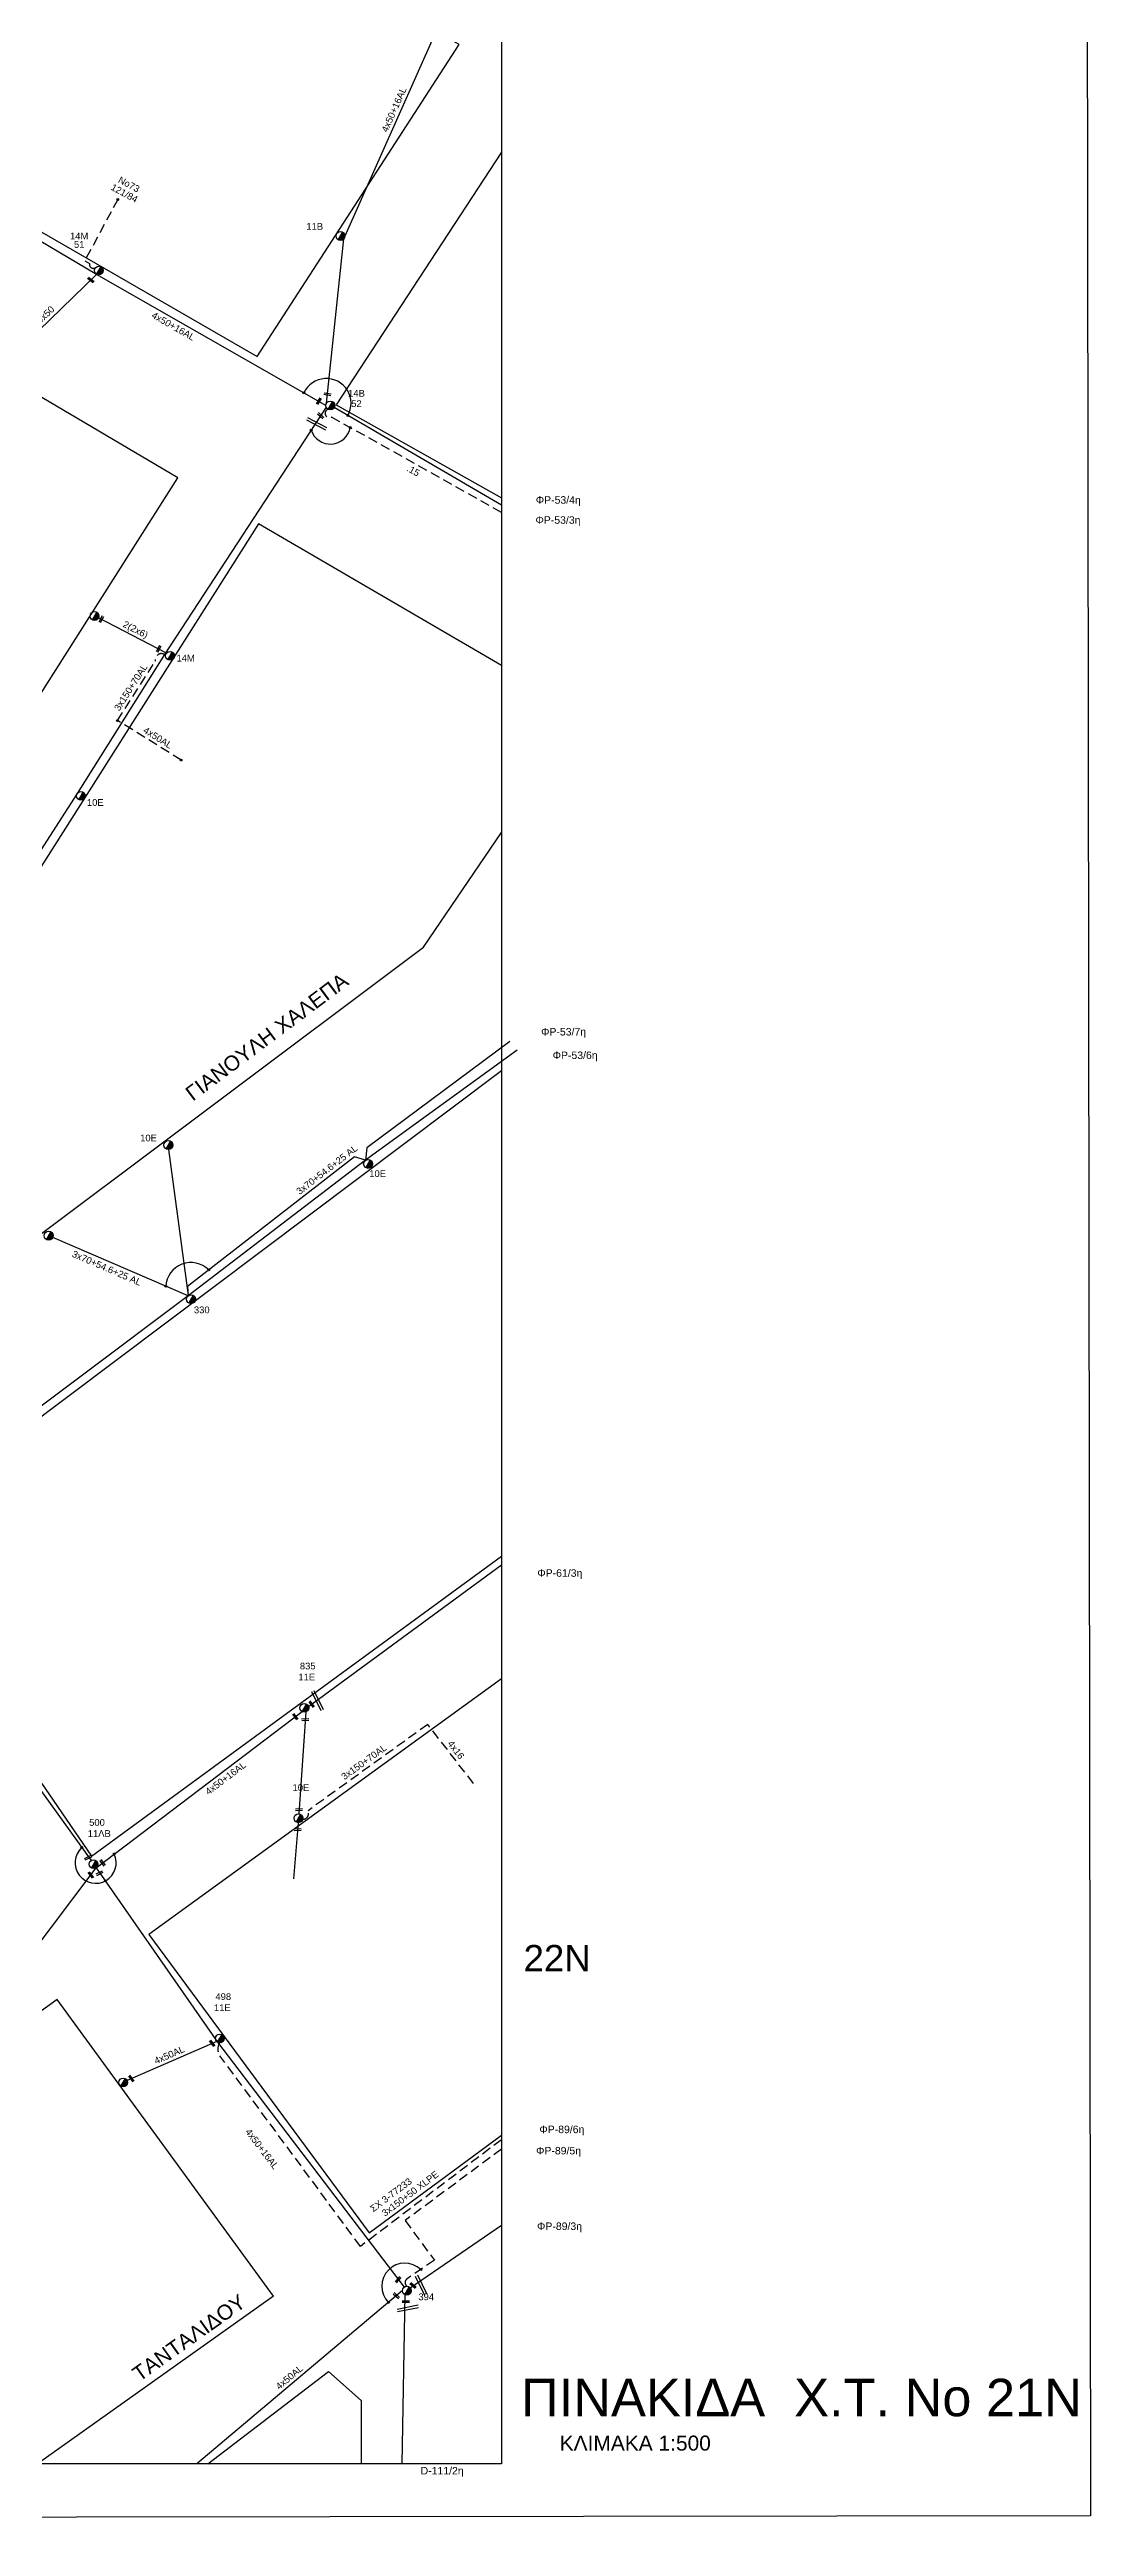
# Model space of a CAD drawing. Header units: millimetres. Extents: x 2910 to 3994, y 712 to 1224.
# Drawn here: x 3854.8 to 3993.8, y 712.8 to 1043.5 of the extents above; entities that cross this region are included whole.
import ezdxf
from ezdxf.enums import TextEntityAlignment as Align

# ---------------------------------------------------------------- set-up
doc = ezdxf.new("R2010")
doc.units = ezdxf.units.MM
doc.linetypes.add('DASHED', pattern=[19.05, 12.7, -6.35])
for name, color, linetype in [('.15', 7, 'Continuous'), ('2x6', 7, 'Continuous'), ('3x150+50 XLPE', 7, 'Continuous'), ('3x150+50CU', 7, 'Continuous'), ('3x150+70AL', 7, 'Continuous'), ('3x70+54.6+25 AL', 7, 'Continuous'), ('4x13CU', 7, 'Continuous'), ('4x16', 7, 'Continuous'), ('4x25CU', 7, 'Continuous'), ('4x50', 7, 'Continuous'), ('4x50+13', 7, 'Continuous'), ('4x50+16_5', 7, 'Continuous'), ('4x50+16AL', 7, 'Continuous'), ('4x50AL', 7, 'Continuous'), ('text διευθύνσεων', 7, 'Continuous'), ('TEXT ΚΑΛΩΔΙΩΝ', 7, 'Continuous'), ('Άγνωστα', 7, 'Continuous'), ('Επιγραφές - Σχήματα', 7, 'Continuous'), ('Μηχανική τομή', 7, 'Continuous'), ('Στύλος ΦΜ', 7, 'Continuous'), ('Στύλος ΦΜ @ 1', 7, 'Continuous'), ('Συνδέσεις', 7, 'Continuous'), ('Τομή', 7, 'Continuous'), ('ΥΠΟΒΑΘΡΟ ΔΕΗ', 7, 'Continuous'), ('Υπόβαθρο ΔΕΗ', 7, 'Continuous')]:
    doc.layers.add(name, color=color, linetype=linetype)
doc.styles.get("Standard").update_dxf_attribs({"font": 'arial.ttf'})
doc.linetypes.add('SYN_LINE', pattern='A,0.5,-0.0001,["/\\/\\/\\/",Standard,S=0.1,R=0,X=0,Y=-0.05],-0.25', length=0.7501)

# ---------------------------------------------------------------- blocks, each defined once
blk = doc.blocks.new('ΥΠΑΡΧΩΝ ΤΣΙΜΕΝΤΕΝΙΟΣ ΣΤΥΛΟΣ')
at = {"layer": 'Στύλος ΦΜ'}
blk.add_hatch(color=7, dxfattribs=at).paths.add_polyline_path([(-1.3, -2.3, 0.574793), (2.6, 0, 0.268822), (1.3, 2.3)])
at = {"layer": 'Στύλος ΦΜ', "color": 7}
blk.add_line((-1.3, -2.3), (1.3, 2.3), dxfattribs=at)
blk.add_circle((0, 0), 2.62, dxfattribs=at)
at = {"layer": 'Στύλος ΦΜ', "flags": 4}
for tag, p in [('ΤΥΠΟΣ', (-4.9, 3)), ('ΑΡΙΘΜΟΣ', (-4.7, 8.1))]:
    blk.add_attdef(tag, p, '', height=4, dxfattribs=at)
blk = doc.blocks.new('ΤΟΜΗ')
at = {"layer": 'Τομή', "ltscale": 40}
for p, q in [((-5.7, 0), (17.1, 0)), ((-5.7, -2.8), (17.1, -2.8))]:
    blk.add_line(p, q, dxfattribs=at)
blk = doc.blocks.new('ΜΗΧΑΝΙΚΗ ΤΟΜΗ')
at = {"layer": 'Μηχανική τομή', "ltscale": 40}
for p, q in [((-1.9, 0.8), (5.7, 0.8)), ((-1.9, -0.8), (5.7, -0.8))]:
    blk.add_line(p, q, dxfattribs=at)
blk = doc.blocks.new('_ΣΥΝΔΕΣΗ')
at = {"layer": 'Συνδέσεις', "linetype": 'SYN_LINE', "ltscale": 40}
blk.add_hatch(color=256, dxfattribs=at).paths.add_polyline_path([(0.5, 0, 1), (-0.5, 0, 1)])
at = {"layer": 'Συνδέσεις'}
blk.add_circle((0, 0), 0.5, dxfattribs=at)

msp = doc.modelspace()

# ---------------------------------------------------------------- linework, layer by layer
at = {"layer": '.15', "color": 1, "linetype": 'DASHED', "lineweight": -3, "ltscale": 0.1}
msp.add_lwpolyline([(3915.14, 981.72), (3892.44, 994.44, -1.124945), (3891.98, 995.49, -31.621333)], format="xyb", dxfattribs=at)
at = {"layer": '2x6', "color": 1, "linetype": 'SYN_LINE', "lineweight": -3, "ltscale": 10}
msp.add_lwpolyline([(3870.39, 962.93), (3861.31, 967.62)], dxfattribs=at)
at = {"layer": '3x150+50 XLPE', "color": 62, "linetype": 'DASHED', "lineweight": -3, "ltscale": 0.1}
msp.add_lwpolyline([(3915.14, 764.4), (3896.28, 750.16), (3877.52, 775.61, -0.325653), (3877.51, 777.35, -0.512129)], format="xyb", dxfattribs=at)
at = {"layer": '3x150+50 XLPE', "color": 6, "linetype": 'DASHED', "lineweight": -3, "ltscale": 0.1}
msp.add_lwpolyline([(3915.14, 763.15), (3902.25, 753.61), (3906.17, 748.3), (3902.52, 745.82, 0.519189), (3902.5, 744.83, 190.811449)], format="xyb", dxfattribs=at)
at = {"layer": '3x150+50CU', "color": 5, "linetype": 'DASHED', "lineweight": -3, "ltscale": 0.1}
msp.add_lwpolyline([(3863.89, 1023.52), (3859.46, 1015.3), (3860.1, 1014.96, 0.644592), (3860.88, 1014.37, -90.7542)], format="xyb", dxfattribs=at)
at = {"layer": '3x150+70AL', "color": 1, "linetype": 'DASHED', "lineweight": -3, "ltscale": 0.1}
msp.add_lwpolyline([(3863.85, 953.91), (3868.89, 961.83, -0.756261), (3870.27, 962.62, -11.582692)], format="xyb", dxfattribs=at)
at = {"layer": '3x150+70AL', "color": 62, "linetype": 'DASHED', "lineweight": -3, "ltscale": 0.1}
msp.add_lwpolyline([(3905.29, 819.87), (3889.29, 808.34, -0.538141), (3888.58, 807.18, 62.792078)], format="xyb", dxfattribs=at)
at = {"layer": '3x70+54.6+25 AL', "color": 30, "linetype": 'SYN_LINE', "lineweight": -3, "ltscale": 10}
msp.add_lwpolyline([(3916.25, 911.05), (3897.14, 896.84), (3896.98, 895.2), (3895.51, 895.67), (3873.19, 878.36), (3873.28, 877.09), (3855.19, 884.9), (3855.2, 885.33)], dxfattribs=at)
at = {"layer": '3x70+54.6+25 AL', "color": 6, "linetype": 'SYN_LINE', "lineweight": -3, "ltscale": 10}
msp.add_lwpolyline([(3917.21, 909.88), (3896.98, 895.2), (3873.28, 877.09)], dxfattribs=at)
at = {"layer": '3x70+54.6+25 AL', "color": 62, "linetype": 'SYN_LINE', "lineweight": -3, "ltscale": 10}
msp.add_lwpolyline([(3889, 821.53), (3888.05, 807.92)], dxfattribs=at)
at = {"layer": '4x13CU', "color": 6, "linetype": 'Continuous', "lineweight": -3, "ltscale": 0.1}
msp.add_lwpolyline([(3873.32, 877.12), (3870.72, 896.65)], dxfattribs=at)
at = {"layer": '4x16', "color": 62, "linetype": 'DASHED', "lineweight": -3, "ltscale": 0.1}
msp.add_lwpolyline([(3911.39, 811.97), (3905.29, 819.87)], dxfattribs=at)
at = {"layer": '4x25CU', "color": 62, "linetype": 'SYN_LINE', "lineweight": -3, "ltscale": 10}
msp.add_lwpolyline([(3887.97, 806.74), (3887.37, 799.26)], dxfattribs=at)
at = {"layer": '4x50', "color": 5, "linetype": 'Continuous', "lineweight": -3, "ltscale": 0.1}
msp.add_lwpolyline([(3861.04, 1013.48), (3848.65, 1001.46)], dxfattribs=at)
at = {"layer": '4x50+13', "color": 1, "linetype": 'Continuous', "lineweight": -3, "ltscale": 0.1}
msp.add_lwpolyline([(3891.72, 995.79), (3870.14, 962.72), (3858.46, 944.18), (3844.3, 922.25), (3831.58, 901.91), (3812.06, 870.46)], dxfattribs=at)
at = {"layer": '4x50+13', "color": 173, "linetype": 'Continuous', "lineweight": -3, "ltscale": 0.1}
msp.add_lwpolyline([(3902.92, 744.64), (3915.14, 752.98)], dxfattribs=at)
at = {"layer": '4x50+13', "color": 5, "linetype": 'Continuous', "lineweight": -3, "ltscale": 0.1}
msp.add_lwpolyline([(3902.2, 743.72), (3901.8, 721.1)], dxfattribs=at)
at = {"layer": '4x50+16_5', "color": 2, "linetype": 'Continuous', "lineweight": -3, "ltscale": 0.1}
msp.add_lwpolyline([(3915.14, 841.11), (3889.36, 822.23)], dxfattribs=at)
at = {"layer": '4x50+16AL', "color": 5, "linetype": 'Continuous', "lineweight": -3, "ltscale": 0.1}
for points in [[(3891.76, 996.3), (3894.06, 1018.24), (3911.13, 1056.59)], [(3891.68, 996.01), (3861.04, 1013.48), (3827.19, 1033.53)], [(3915.14, 982.7), (3892.78, 995.71)]]:
    msp.add_lwpolyline(points, dxfattribs=at)
at = {"layer": '4x50+16AL', "color": 6, "linetype": 'Continuous', "lineweight": -3, "ltscale": 0.1}
msp.add_lwpolyline([(3873.28, 877.09), (3830.53, 845.05)], dxfattribs=at)
at = {"layer": '4x50+16AL', "color": 62, "linetype": 'Continuous', "lineweight": -3, "ltscale": 0.1}
for points in [[(3830.59, 844.06), (3841.24, 828.17), (3860.31, 801.67)], [(3840.21, 773.15), (3861, 800.72), (3888.5, 821.57)], [(3861, 800.72), (3877.22, 777.42), (3902.13, 744.71)]]:
    msp.add_lwpolyline(points, dxfattribs=at)
at = {"layer": '4x50AL', "color": 1, "linetype": 'DASHED', "lineweight": -3, "ltscale": 0.1}
msp.add_lwpolyline([(3872.35, 948.65), (3863.85, 953.91)], dxfattribs=at)
at = {"layer": '4x50AL', "color": 62, "linetype": 'Continuous', "lineweight": -3, "ltscale": 0.1}
msp.add_lwpolyline([(3877.09, 777.52), (3865.14, 772.29)], dxfattribs=at)
at = {"layer": '4x50AL', "color": 6, "linetype": 'Continuous', "lineweight": -3, "ltscale": 0.1}
msp.add_lwpolyline([(3901.9, 744.25), (3874.46, 721.1)], dxfattribs=at)
at = {"layer": 'Άγνωστα', "linetype": 'Continuous', "lineweight": -3, "ltscale": 0.1}
msp.add_lwpolyline([(3993.79, 714.16), (2910.27, 712.76), (2910.26, 1222.54), (3993.11, 1223.94)], close=True, dxfattribs=at)
at = {"layer": 'ΥΠΟΒΑΘΡΟ ΔΕΗ', "color": 7, "lineweight": -3, "ltscale": 0.1}
for centre, radius, start, end in [((3891.73, 996.28), 3.31, 330.3871, 154.8097), ((3892.28, 993.55), 2.71, 198.2874, 349.0393), ((3873.65, 878.2), 3.35, 44.8263, 177.1989), ((3860.92, 801.39), 2.75, 132.7428, 25.0111), ((3902.21, 744.85), 3.07, 46.0387, 225.0094)]:
    msp.add_arc(centre, radius, start, end, dxfattribs=at)
at = {"layer": 'Υπόβαθρο ΔΕΗ', "lineweight": -3}
msp.add_lwpolyline([(2916.4, 1211.92), (2916.4, 1213.94), (3915.14, 1213.94), (3915.14, 721.1), (2916.4, 721.1)], close=True, dxfattribs=at)
at = {"layer": 'Υπόβαθρο ΔΕΗ', "linetype": 'Continuous', "lineweight": -3}
for points in [[(3909.47, 1044.22), (3864.47, 1069.14), (3840.43, 1026.78), (3882.5, 1002.54), (3909.47, 1044.22)], [(3915.14, 1029.83), (3893.03, 996.06), (3915.14, 983.65)], [(3915.14, 961.26), (3882.67, 980.19), (3812.78, 870.06), (3819.87, 860.1), (3904.71, 923.65), (3915.14, 938.95)], [(3915.14, 907.13), (3831.53, 844.34), (3860.35, 802.27), (3915.14, 842.34)], [(3915.14, 825.93), (3868.03, 791.81), (3897.46, 751.98)], [(3884.66, 743.51), (3855.8, 783.14), (3789.53, 735.23), (3801.25, 721.1)], [(3897.46, 751.98), (3915.14, 765.01)], [(3884.66, 743.51), (3852.05, 720.34)], [(3875.92, 721.1), (3892.04, 733.46), (3896.39, 729.56), (3896.39, 721.1)]]:
    msp.add_lwpolyline(points, dxfattribs=at)
msp.add_lwpolyline([(3805.29, 881.49), (3871.9, 986.32), (3832.61, 1009.51), (3774.6, 923.82)], close=True, dxfattribs=at)

# ---------------------------------------------------------------- block references
at = {"layer": 'Μηχανική τομή', "lineweight": -3, "xscale": 0.1249999999999999, "yscale": 0.1249999999999999, "zscale": 0.2499999999999677}
for p, rotation in [((3860.1, 1012.91), 322.3611204847837), ((3890.83, 996.77), 240.0180674470417), ((3891.66, 997.56), 350.6766912565282), ((3890.82, 994.81), 317.7198140050951), ((3861.78, 967.63), 239.9711862331511), ((3869.44, 963.68), 239.9711862331511), ((3887.75, 820.71), 126.8701298126392), ((3889.15, 820.49), 182.9416672230331), ((3889.94, 822.36), 126.8701298126392), ((3888.33, 808.46), 182.9416672230331), ((3888.14, 805.79), 182.9416672230331), ((3859.71, 801.98), 25.80467745145648), ((3862.01, 801.19), 126.8701298126392), ((3860.44, 799.56), 126.8701298126392), ((3861.26, 799.9), 25.80467745145648), ((3876.66, 777.08), 126.8701298126392), ((3865.86, 772.37), 126.8701298126392), ((3901.18, 745.54), 50.21405220747081), ((3903.15, 745.11), 317.7198140050951), ((3900.92, 743.75), 317.7198140050951), ((3902.12, 742.8), 359.450073096076)]:
    msp.add_blockref('ΜΗΧΑΝΙΚΗ ΤΟΜΗ', p, dxfattribs=dict(at, rotation=rotation))
at = {"layer": 'Στύλος ΦΜ @ 1', "lineweight": -3, "ltscale": 40}
ref = msp.add_blockref('ΥΠΑΡΧΩΝ ΤΣΙΜΕΝΤΕΝΙΟΣ ΣΤΥΛΟΣ', (3861.35, 1014.02), dxfattribs=dict(at, xscale=0.225, yscale=0.225, zscale=0.225))
ref.add_attrib('ΤΥΠΟΣ', '14Μ', dxfattribs={"layer": 'Στύλος ΦΜ', "height": 0.9, "flags": 4}).set_placement((3857.5, 1017.9), align=Align.BOTTOM_LEFT)
ref.add_attrib('ΑΡΙΘΜΟΣ', '51', (3858.03, 1017.05), dxfattribs={"layer": 'Στύλος ΦΜ', "height": 0.9, "flags": 4})
ref = msp.add_blockref('ΥΠΑΡΧΩΝ ΤΣΙΜΕΝΤΕΝΙΟΣ ΣΤΥΛΟΣ', (3893.62, 1018.63), dxfattribs=dict(at, xscale=0.225, yscale=0.225, zscale=0.225))
ref.add_attrib('ΤΥΠΟΣ', '11Β', dxfattribs={"layer": 'Στύλος ΦΜ', "height": 0.9, "flags": 4}).set_placement((3889.07, 1019.19), align=Align.BOTTOM_LEFT)
ref = msp.add_blockref('ΥΠΑΡΧΩΝ ΤΣΙΜΕΝΤΕΝΙΟΣ ΣΤΥΛΟΣ', (3892.27, 996), dxfattribs=dict(at, xscale=0.225, yscale=0.225, zscale=0.225))
ref.add_attrib('ΤΥΠΟΣ', '14Β', dxfattribs={"layer": 'Στύλος ΦΜ', "height": 0.9, "flags": 4}).set_placement((3894.64, 996.9), align=Align.BOTTOM_LEFT)
ref.add_attrib('ΑΡΙΘΜΟΣ', '52', (3895.06, 995.79), dxfattribs={"layer": 'Στύλος ΦΜ', "height": 0.9, "flags": 4})
at = {"layer": 'Στύλος ΦΜ @ 1', "lineweight": -3, "ltscale": 40, "xscale": 0.225, "yscale": 0.225, "zscale": 0.225}
for p in [(3860.78, 967.88), (3864.6, 772.05)]:
    msp.add_blockref('ΥΠΑΡΧΩΝ ΤΣΙΜΕΝΤΕΝΙΟΣ ΣΤΥΛΟΣ', p, dxfattribs=at)
at = {"layer": 'Στύλος ΦΜ @ 1', "lineweight": -3, "ltscale": 40}
ref = msp.add_blockref('ΥΠΑΡΧΩΝ ΤΣΙΜΕΝΤΕΝΙΟΣ ΣΤΥΛΟΣ', (3870.86, 962.56), dxfattribs=dict(at, xscale=0.225, yscale=0.225, zscale=0.225))
ref.add_attrib('ΤΥΠΟΣ', '14Μ', dxfattribs={"layer": 'Στύλος ΦΜ', "height": 0.9, "flags": 4}).set_placement((3871.72, 961.53), align=Align.BOTTOM_LEFT)
ref = msp.add_blockref('ΥΠΑΡΧΩΝ ΤΣΙΜΕΝΤΕΝΙΟΣ ΣΤΥΛΟΣ', (3858.96, 943.87), dxfattribs=dict(at, xscale=0.225, yscale=0.225, zscale=0.225))
ref.add_attrib('ΤΥΠΟΣ', '10Ε', dxfattribs={"layer": 'Στύλος ΦΜ', "height": 0.9, "flags": 4}).set_placement((3859.76, 942.26), align=Align.BOTTOM_LEFT)
ref = msp.add_blockref('ΥΠΑΡΧΩΝ ΤΣΙΜΕΝΤΕΝΙΟΣ ΣΤΥΛΟΣ', (3870.64, 897.23), dxfattribs=dict(at, xscale=0.225, yscale=0.225, zscale=0.225))
ref.add_attrib('ΤΥΠΟΣ', '10Ε', dxfattribs={"layer": 'Στύλος ΦΜ', "height": 0.9, "flags": 4}).set_placement((3866.87, 897.46), align=Align.BOTTOM_LEFT)
ref = msp.add_blockref('ΥΠΑΡΧΩΝ ΤΣΙΜΕΝΤΕΝΙΟΣ ΣΤΥΛΟΣ', (3897.31, 894.71), dxfattribs=dict(at, xscale=0.225, yscale=0.225, zscale=0.225))
ref.add_attrib('ΤΥΠΟΣ', '10Ε', dxfattribs={"layer": 'Στύλος ΦΜ', "height": 0.9, "flags": 4}).set_placement((3897.47, 892.69), align=Align.BOTTOM_LEFT)
ref = msp.add_blockref('ΥΠΑΡΧΩΝ ΤΣΙΜΕΝΤΕΝΙΟΣ ΣΤΥΛΟΣ', (3854.65, 885.13), dxfattribs=dict(at, xscale=0.225, yscale=0.225, zscale=0.225))
ref.add_attrib('ΤΥΠΟΣ', '10Ε', dxfattribs={"layer": 'Στύλος ΦΜ', "height": 0.9, "flags": 4}).set_placement((3850.87, 885.36), align=Align.BOTTOM_LEFT)
ref = msp.add_blockref('ΥΠΑΡΧΩΝ ΤΣΙΜΕΝΤΕΝΙΟΣ ΣΤΥΛΟΣ', (3873.66, 876.64), dxfattribs=dict(at, xscale=0.225, yscale=0.225, zscale=0.225))
ref.add_attrib('ΑΡΙΘΜΟΣ', '330', (3874.05, 874.77), dxfattribs={"layer": 'Στύλος ΦΜ', "height": 0.9, "flags": 4})
ref = msp.add_blockref('ΥΠΑΡΧΩΝ ΤΣΙΜΕΝΤΕΝΙΟΣ ΣΤΥΛΟΣ', (3888.79, 822.08), dxfattribs=dict(at, xscale=0.225, yscale=0.225, zscale=0.225))
ref.add_attrib('ΤΥΠΟΣ', '11Ε', dxfattribs={"layer": 'Στύλος ΦΜ', "height": 0.9, "flags": 4}).set_placement((3888, 825.46), align=Align.BOTTOM_LEFT)
ref.add_attrib('ΑΡΙΘΜΟΣ', '835', (3888.2, 827.21), dxfattribs={"layer": 'Στύλος ΦΜ', "height": 0.9, "flags": 4})
ref = msp.add_blockref('ΥΠΑΡΧΩΝ ΤΣΙΜΕΝΤΕΝΙΟΣ ΣΤΥΛΟΣ', (3888.01, 807.33), dxfattribs=dict(at, xscale=0.225, yscale=0.225, zscale=0.225))
ref.add_attrib('ΤΥΠΟΣ', '10Ε', dxfattribs={"layer": 'Στύλος ΦΜ', "height": 0.9, "flags": 4}).set_placement((3887.22, 810.71), align=Align.BOTTOM_LEFT)
ref = msp.add_blockref('ΥΠΑΡΧΩΝ ΤΣΙΜΕΝΤΕΝΙΟΣ ΣΤΥΛΟΣ', (3860.65, 801.2), dxfattribs=dict(at, xscale=0.225, yscale=0.225, zscale=0.225))
ref.add_attrib('ΤΥΠΟΣ', '11ΛΒ', dxfattribs={"layer": 'Στύλος ΦΜ', "height": 0.9, "flags": 4}).set_placement((3859.87, 804.57), align=Align.BOTTOM_LEFT)
ref.add_attrib('ΑΡΙΘΜΟΣ', '500', (3860.06, 806.32), dxfattribs={"layer": 'Στύλος ΦΜ', "height": 0.9, "flags": 4})
ref = msp.add_blockref('ΥΠΑΡΧΩΝ ΤΣΙΜΕΝΤΕΝΙΟΣ ΣΤΥΛΟΣ', (3877.51, 777.93), dxfattribs=dict(at, xscale=0.225, yscale=0.225, zscale=0.225))
ref.add_attrib('ΤΥΠΟΣ', '11Ε', dxfattribs={"layer": 'Στύλος ΦΜ', "height": 0.9, "flags": 4}).set_placement((3876.72, 781.31), align=Align.BOTTOM_LEFT)
ref.add_attrib('ΑΡΙΘΜΟΣ', '498', (3876.92, 783.06), dxfattribs={"layer": 'Στύλος ΦΜ', "height": 0.9, "flags": 4})
ref = msp.add_blockref('ΥΠΑΡΧΩΝ ΤΣΙΜΕΝΤΕΝΙΟΣ ΣΤΥΛΟΣ', (3902.49, 744.24), dxfattribs=dict(at, xscale=0.225, yscale=0.225, zscale=0.225))
ref.add_attrib('ΑΡΙΘΜΟΣ', '394', (3904.03, 742.97), dxfattribs={"layer": 'Στύλος ΦΜ', "height": 0.9, "flags": 4})
at = {"layer": 'Συνδέσεις', "lineweight": -3, "xscale": 0.25, "yscale": 0.25, "zscale": 0.25}
for p in [(3863.87, 1023.49), (3888.73, 997.69), (3889.7, 992.71), (3894.61, 994.65), (3894.94, 993.04), (3863.85, 953.91), (3872.35, 948.65), (3876.03, 880.57), (3870.31, 878.37), (3859.06, 803.42), (3863.42, 802.56), (3862.22, 798.96), (3904.35, 747.07), (3900.04, 742.68)]:
    msp.add_blockref('_ΣΥΝΔΕΣΗ', p, dxfattribs=at)
at = {"layer": 'Τομή', "lineweight": -3, "xscale": 0.125, "yscale": 0.125, "zscale": 0.2499999999999997}
for p, rotation in [((3889.87, 994.04), 332.4183410287833), ((3890.38, 823.77), 296.2967975096874), ((3904.21, 745.71), 296.2967975096874), ((3901.89, 741.93), 11.33844074166259)]:
    msp.add_blockref('ΤΟΜΗ', p, dxfattribs=dict(at, rotation=rotation))

# ---------------------------------------------------------------- texts
at = {"layer": 'text διευθύνσεων', "color": 7, "linetype": 'Continuous', "lineweight": -3, "ltscale": 0.1}
for s, rotation, p in [('ΓΙΑΝΟΥΛΗ ΧΑΛΕΠΑ', 36.8355, (3883.79, 911.68)), ('ΤΑΝΤΑΛΙΔΟΥ', 35.3911, (3873.39, 737.96))]:
    msp.add_text(s, height=2, rotation=rotation, dxfattribs=at).set_placement(p, align=Align.MIDDLE_CENTER)
at = {"layer": 'TEXT ΚΑΛΩΔΙΩΝ', "color": 7, "linetype": 'Continuous', "lineweight": -3, "ltscale": 0.1}
for s, rotation, p in [('4x50+16AL', 66.0045, (3900.77, 1035.51)), ('121/84', 331.7567, (3864.77, 1024.34)), ('No73', 331.7567, (3865.38, 1025.52)), ('4x50', 44.1183, (3854.22, 1008.11)), ('4x50+16AL', 330.3133, (3871.31, 1006.58)), ('.15', 330.7337, (3903.35, 987.29)), ('2(2x6)', 332.7149, (3866.26, 966.07)), ('3x150+70AL', 57.5241, (3865.61, 958.35)), ('4x50AL', 328.2316, (3869.23, 951.63)), ('3x70+54.6+25 AL', 37.8029, (3891.81, 893.94)), ('3x70+54.6+25 AL', 336.6466, (3862.41, 880.8)), ('4x16', 307.6348, (3909.05, 816.47)), ('4x50+16AL', 37.1678, (3878.28, 812.69)), ('3x150+70AL', 35.7767, (3896.76, 814.84)), ('4x50AL', 23.6322, (3870.76, 775.73)), ('4x50+16AL', 307.2906, (3883.15, 763.17)), ('ΣΧ 3-77233', 37, (3900.36, 757.04)), ('3x150+50 XLPE', 37.0448, (3902.93, 757.21)), ('4x50AL', 40.1494, (3886.79, 732.68))]:
    msp.add_text(s, height=0.9, rotation=rotation, dxfattribs=at).set_placement(p, align=Align.MIDDLE_CENTER)
at = {"layer": 'Άγνωστα', "color": 7, "lineweight": -3}
note = msp.add_mtext_dynamic_manual_height_columns('ΦΡ-53/4η\\P', width=1.8, gutter_width=2.31, heights=[0.73, 0], dxfattribs=dict(at, insert=(3915.6, 983.88), char_height=1, attachment_point=1))
note = msp.add_mtext_dynamic_manual_height_columns('ΦΡ-53/3η\\P', width=1.8, gutter_width=2.31, heights=[0.73, 0], dxfattribs=dict(at, insert=(3915.56, 981.2), char_height=1, attachment_point=1))
note = msp.add_mtext_dynamic_manual_height_columns('ΦΡ-53/7η\\P', width=1.8, gutter_width=2.31, heights=[0.73, 0], dxfattribs=dict(at, insert=(3916.31, 912.86), char_height=1, attachment_point=1))
note = msp.add_mtext_dynamic_manual_height_columns('ΦΡ-53/6η\\P', width=1.8, gutter_width=2.31, heights=[0.73, 0.0884], dxfattribs=dict(at, insert=(3917.85, 909.72), char_height=1, attachment_point=1))
note = msp.add_mtext_dynamic_manual_height_columns('ΦΡ-61/3η\\P', width=1.8, gutter_width=2.31, heights=[0.73, 0.0884], dxfattribs=dict(at, insert=(3915.81, 840.58), char_height=1, attachment_point=1))
note = msp.add_mtext_dynamic_manual_height_columns('ΦΡ-89/6η\\P', width=1.8, gutter_width=2.31, heights=[0.73, 0.0884], dxfattribs=dict(at, insert=(3916.08, 766.28), char_height=1, attachment_point=1))
note = msp.add_mtext_dynamic_manual_height_columns('ΦΡ-89/5η\\P', width=1.8, gutter_width=2.31, heights=[0.73, 0.0884], dxfattribs=dict(at, insert=(3915.64, 763.44), char_height=1, attachment_point=1))
note = msp.add_mtext_dynamic_manual_height_columns('ΦΡ-89/3η\\P', width=1.8, gutter_width=2.31, heights=[0.73, 0.0884], dxfattribs=dict(at, insert=(3915.77, 753.35), char_height=1, attachment_point=1))
note = msp.add_mtext_dynamic_manual_height_columns('D-111/2η\\P', width=1.8, gutter_width=2.31, heights=[0.73, 0.0884], dxfattribs=dict(at, insert=(3900.22, 720.7), char_height=1, attachment_point=1))
at = {"layer": 'Επιγραφές - Σχήματα', "lineweight": -3, "ltscale": 0.2, "insert": (3918.08, 790.41), "char_height": 3.5, "width": 9.8359, "attachment_point": 1}
msp.add_mtext('22N', dxfattribs=at)
at = {"layer": 'Επιγραφές - Σχήματα', "lineweight": -3, "ltscale": 10, "width": 157.518, "attachment_point": 1}
for s, insert, char_height in [('ΠΙΝΑΚΙΔΑ  Χ.Τ. Νο 21N', (3917.73, 732.48), 5), ('ΚΛΙΜΑΚΑ 1:500', (3922.9, 724.89), 2)]:
    msp.add_mtext(s, dxfattribs=dict(at, insert=insert, char_height=char_height))

doc.saveas('drawing.dxf')
